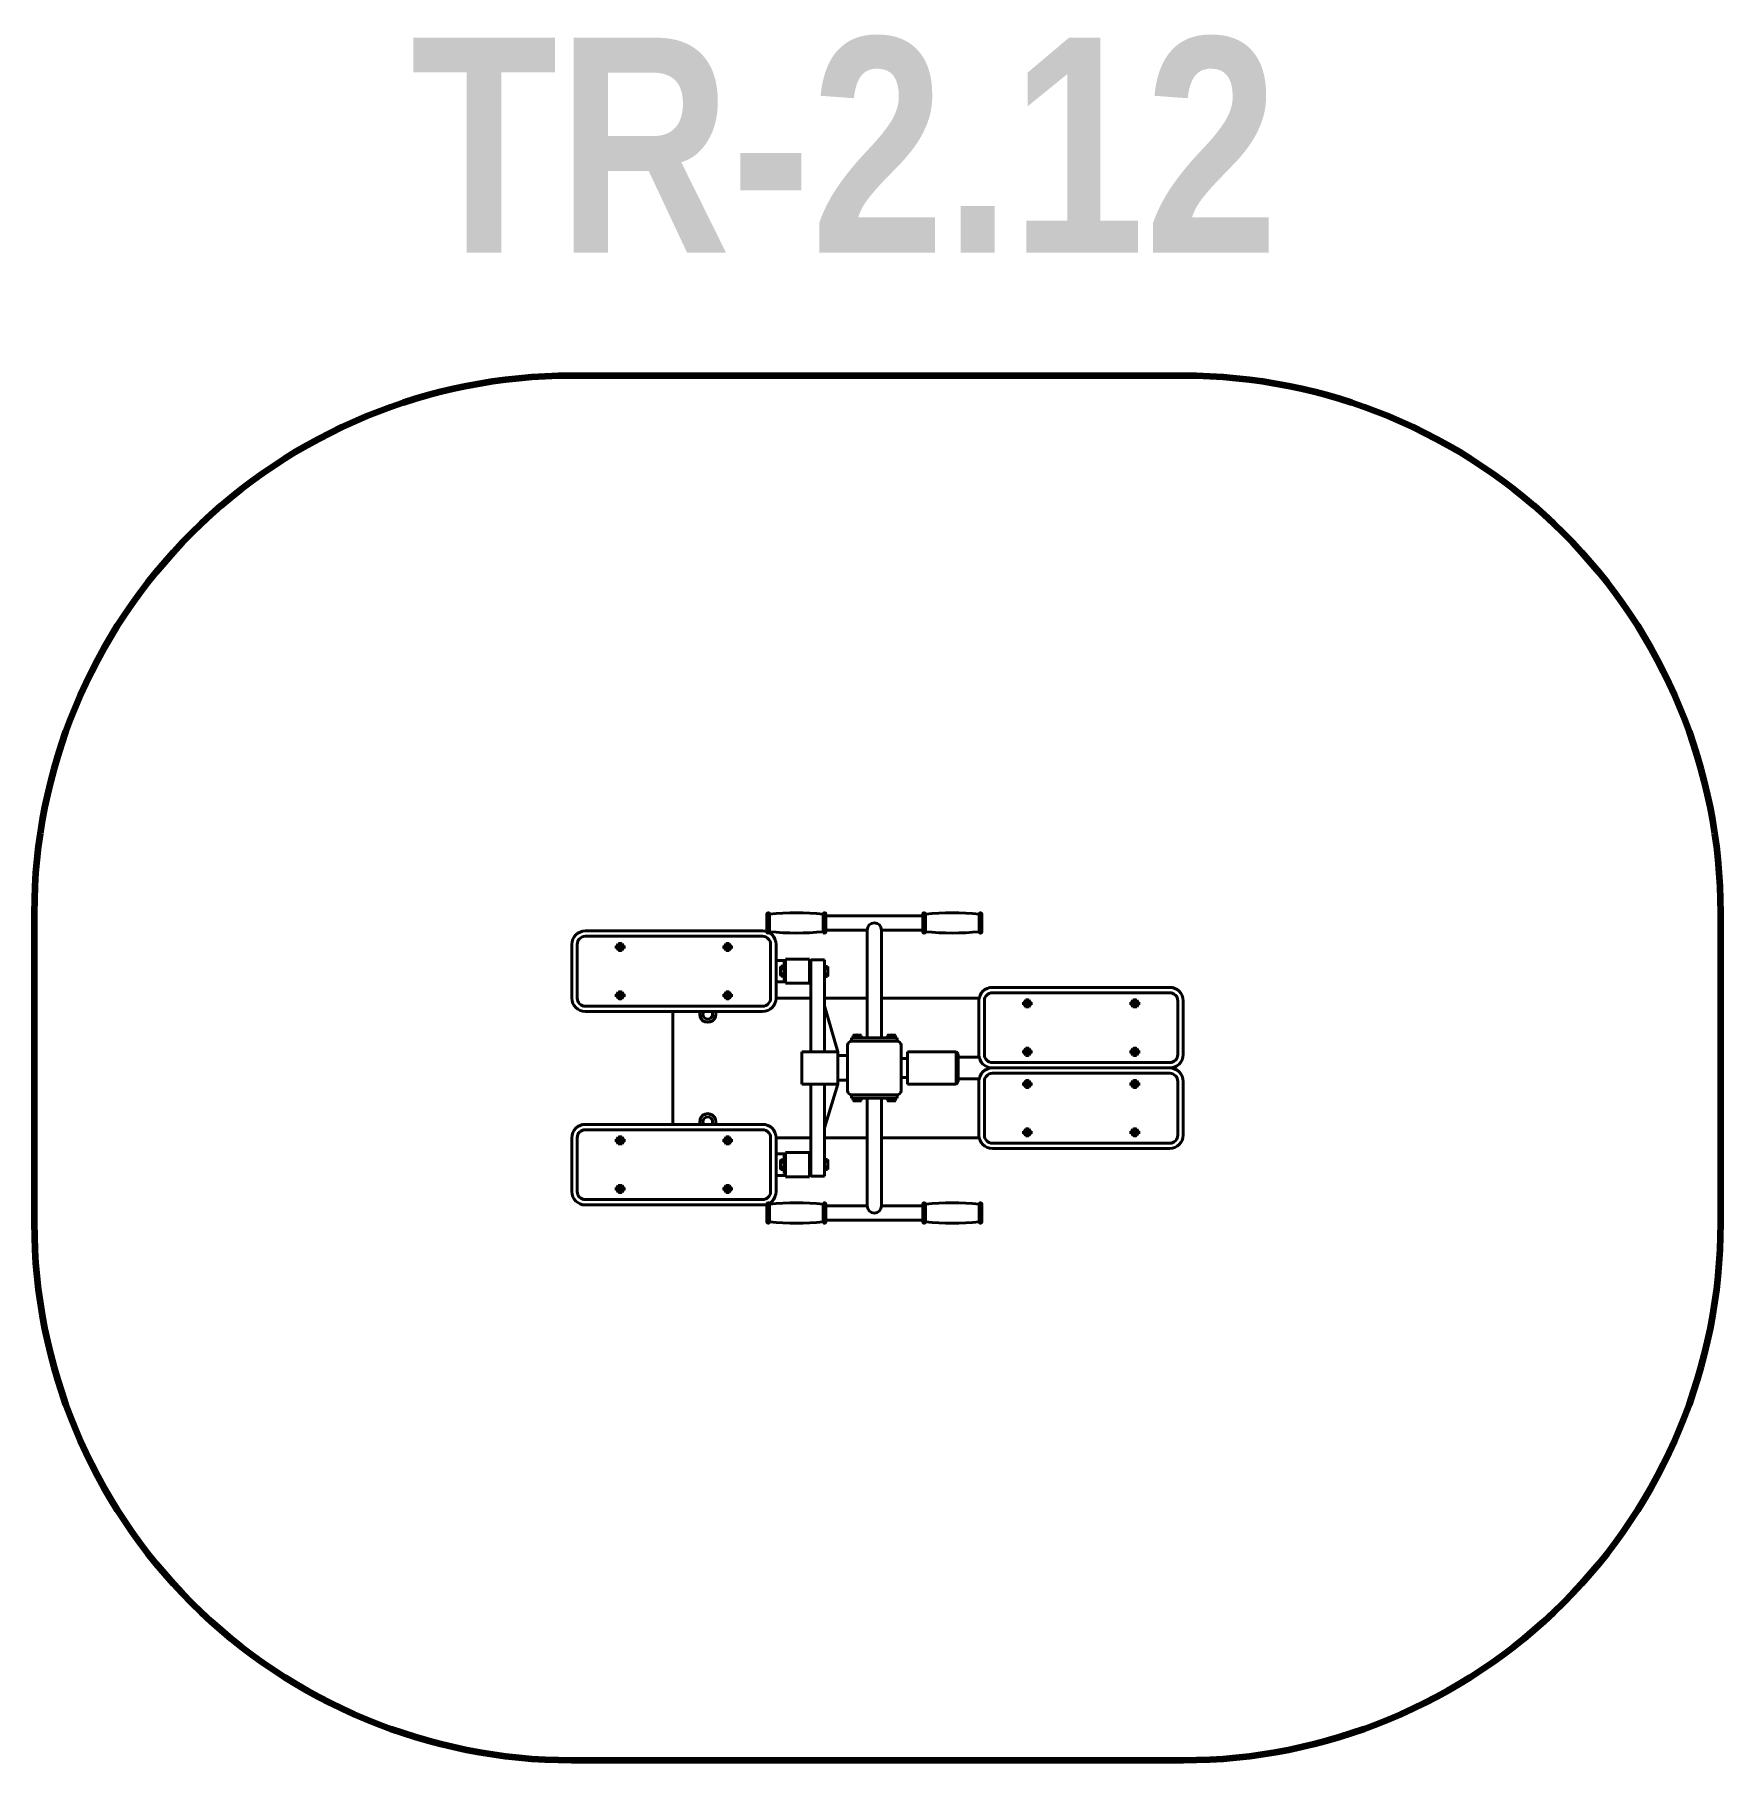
# Model space of a CAD drawing. Header units: millimetres. Extents: x 155059 to 158197, y 1020 to 4232.
import ezdxf

# ---------------------------------------------------------------- set-up
doc = ezdxf.new("R2010")
doc.units = ezdxf.units.MM
doc.set_wipeout_variables(frame=1)
doc.layers.add('DiKom', color=7, linetype='Continuous')
doc.styles.add('style1', font='arialbd.ttf', dxfattribs={"width": 0.8})

msp = doc.modelspace()

# ---------------------------------------------------------------- linework, layer by layer
at = {"layer": 'DiKom', "color": 7, "linetype": 'Continuous', "lineweight": 40}
for p, q in [((156422, 2562.3), (156422, 2595.3)), ((156427, 2562.3), (156427, 2595.3)), ((156527, 2562.3), (156527, 2595.3)), ((156532, 2562.3), (156532, 2595.3)), ((156532, 2592.2), (156712, 2592.2)), ((156712, 2562.3), (156712, 2595.3)), ((156717, 2562.3), (156717, 2595.3)), ((156817, 2562.3), (156817, 2595.3)), ((156822, 2562.3), (156822, 2595.3)), ((156059, 2538.8), (156059, 2438.8)), ((156069, 2438.8), (156069, 2538.8)), ((156414, 2563.8), (156084, 2563.8)), ((156084, 2553.8), (156414, 2553.8)), ((156429, 2453.8), (156429, 2538.8)), ((156439, 2453.8), (156439, 2538.8)), ((156608.6, 2565.4), (156532, 2565.4)), ((156608.6, 2565.4), (156608.6, 2364.8)), ((156712, 2565.4), (156635.4, 2565.4)), ((156635.4, 2565.4), (156635.4, 2364.8)), ((156429, 2523.8), (156429, 2438.8)), ((156439, 2523.8), (156439, 2438.8)), ((156456.5, 2508.8), (156439, 2508.8)), ((156501.5, 2511.3), (156456.5, 2511.3)), ((156456.5, 2511.3), (156456.5, 2466.3)), ((156501.5, 2511.3), (156501.5, 2466.3)), ((156504, 2510), (156529, 2510)), ((156504, 2510), (156504, 2338.8)), ((156529, 2510), (156529, 2338.8)), ((156447.6, 2496.4), (156448.6, 2498)), ((156447.6, 2488.8), (156447.6, 2496.4)), ((156447.6, 2488.8), (156447.6, 2481.2)), ((156447.6, 2481.2), (156448.6, 2479.6)), ((156448.6, 2498), (156454, 2498)), ((156448.6, 2493.4), (156454, 2493.4)), ((156448.6, 2484.2), (156454, 2484.2)), ((156448.6, 2479.6), (156454, 2479.6)), ((156454, 2502.6), (156454, 2505.6)), ((156454, 2505.6), (156456.5, 2505.6)), ((156454, 2502.6), (156454, 2475.1)), ((156454, 2498), (156454, 2488.8)), ((156454, 2479.6), (156454, 2488.8)), ((156454, 2475.1), (156454, 2472.1)), ((156456.5, 2505.6), (156456.5, 2472.1)), ((156501.5, 2505.6), (156501.5, 2472.1)), ((156504, 2505.6), (156501.5, 2505.6)), ((156504, 2502.6), (156504, 2505.6)), ((156504, 2502.6), (156504, 2475.1)), ((156504, 2475.1), (156504, 2472.1)), ((156534.5, 2497.7), (156529, 2497.7)), ((156529, 2497.7), (156529, 2488.4)), ((156534.5, 2493.1), (156529, 2493.1)), ((156529, 2479.2), (156529, 2488.4)), ((156534.5, 2483.8), (156529, 2483.8)), ((156534.5, 2479.2), (156529, 2479.2)), ((156535.4, 2496), (156534.5, 2497.7)), ((156535.4, 2480.8), (156534.5, 2479.2)), ((156535.4, 2488.4), (156535.4, 2496)), ((156535.4, 2488.4), (156535.4, 2480.8)), ((156456.5, 2468.8), (156439, 2468.8)), ((156454, 2472.1), (156456.5, 2472.1)), ((156501.5, 2466.3), (156456.5, 2466.3)), ((156504, 2472.1), (156501.5, 2472.1)), ((156841.7, 2458.8), (157171.7, 2458.8)), ((157171.7, 2448.8), (156841.7, 2448.8)), ((156414, 2423.8), (156084, 2423.8)), ((156084, 2413.8), (156414, 2413.8)), ((156247, 2413.8), (156247, 2308.8)), ((156439, 2438.8), (156504, 2438.8)), ((156529, 2438.8), (156608.6, 2438.8)), ((156529, 2438.8), (156608.6, 2438.8)), ((156554, 2338.8), (156529, 2424.4)), ((156635.4, 2438.8), (156813.6, 2438.8)), ((156804.5, 2438.8), (156817.2, 2438.8)), ((156816.7, 2333.8), (156816.7, 2433.8)), ((156826.7, 2433.8), (156826.7, 2333.8)), ((157186.7, 2348.8), (157186.7, 2433.8)), ((157186.7, 2418.8), (157186.7, 2333.8)), ((157196.7, 2348.8), (157196.7, 2433.8)), ((157196.7, 2418.8), (157196.7, 2333.8)), ((156572, 2350.8), (156572, 2266.8)), ((156579.5, 2364.8), (156664.5, 2364.8)), ((156579.5, 2364.8), (156579.5, 2358.8)), ((156664, 2358.8), (156580, 2358.8)), ((156583.8, 2370.1), (156582.5, 2369.3)), ((156582.5, 2369.3), (156582.5, 2364.8)), ((156582.5, 2364.8), (156590, 2364.8)), ((156590, 2370.1), (156583.8, 2370.1)), ((156586.3, 2369.3), (156586.3, 2364.8)), ((156590, 2370.1), (156596.2, 2370.1)), ((156597.5, 2364.8), (156590, 2364.8)), ((156593.8, 2369.3), (156593.8, 2364.8)), ((156596.2, 2370.1), (156597.5, 2369.3)), ((156597.5, 2369.3), (156597.5, 2364.8)), ((156647.8, 2370.1), (156646.5, 2369.3)), ((156646.5, 2369.3), (156646.5, 2364.8)), ((156646.5, 2364.8), (156654, 2364.8)), ((156654, 2370.1), (156647.8, 2370.1)), ((156650.3, 2369.3), (156650.3, 2364.8)), ((156654, 2370.1), (156660.2, 2370.1)), ((156661.5, 2364.8), (156654, 2364.8)), ((156657.8, 2369.3), (156657.8, 2364.8)), ((156660.2, 2370.1), (156661.5, 2369.3)), ((156661.5, 2369.3), (156661.5, 2364.8)), ((156664.5, 2364.8), (156664.5, 2358.8)), ((156672, 2352.8), (156672, 2264.8)), ((156672, 2266.8), (156672, 2350.8)), ((156487, 2278.8), (156487, 2338.8)), ((156554, 2338.8), (156487, 2338.8)), ((156554, 2278.8), (156554, 2338.8)), ((156572, 2331.7), (156554, 2331.7)), ((156672, 2326.3), (156684, 2326.3)), ((156684, 2338.8), (156684, 2326.3)), ((156684, 2338.8), (156774, 2338.8)), ((156684, 2291.3), (156684, 2326.3)), ((156774, 2338.8), (156778, 2334.8)), ((156774, 2278.8), (156774, 2338.8)), ((156778, 2334.8), (156778, 2308.8)), ((156778, 2328.8), (156817.2, 2328.8)), ((156841.7, 2318.8), (157171.7, 2318.8)), ((156247, 2308.8), (156247, 2203.8)), ((156572, 2285.9), (156554, 2285.9)), ((156672, 2291.3), (156684, 2291.3)), ((156684, 2291.3), (156684, 2278.8)), ((156774, 2278.8), (156778, 2282.8)), ((156778, 2282.8), (156778, 2308.8)), ((156778, 2288.8), (156817.2, 2288.8)), ((156816.7, 2283.8), (156816.7, 2183.8)), ((156826.7, 2183.8), (156826.7, 2283.8)), ((157171.7, 2308.8), (156841.7, 2308.8)), ((157171.7, 2308.8), (156841.7, 2308.8)), ((156841.7, 2298.8), (157171.7, 2298.8)), ((157186.7, 2198.8), (157186.7, 2283.8)), ((157196.7, 2198.8), (157196.7, 2283.8)), ((156554, 2278.8), (156487, 2278.8)), ((156504, 2107.6), (156504, 2278.8)), ((156529, 2107.6), (156529, 2278.8)), ((156529, 2197.5), (156554, 2278.8)), ((156579.5, 2252.8), (156579.5, 2258.8)), ((156579.5, 2252.8), (156664.5, 2252.8)), ((156580, 2258.8), (156664, 2258.8)), ((156582.5, 2248.3), (156582.5, 2252.8)), ((156582.5, 2252.8), (156590, 2252.8)), ((156586.3, 2248.3), (156586.3, 2252.8)), ((156597.5, 2252.8), (156590, 2252.8)), ((156593.8, 2248.3), (156593.8, 2252.8)), ((156597.5, 2248.3), (156597.5, 2252.8)), ((156608.6, 2052.2), (156608.6, 2252.8)), ((156635.4, 2052.2), (156635.4, 2252.8)), ((156646.5, 2248.3), (156646.5, 2252.8)), ((156646.5, 2252.8), (156654, 2252.8)), ((156650.3, 2248.3), (156650.3, 2252.8)), ((156661.5, 2252.8), (156654, 2252.8)), ((156657.8, 2248.3), (156657.8, 2252.8)), ((156661.5, 2248.3), (156661.5, 2252.8)), ((156664.5, 2252.8), (156664.5, 2258.8)), ((156684, 2278.8), (156774, 2278.8)), ((157186.7, 2268.8), (157186.7, 2183.8)), ((157196.7, 2268.8), (157196.7, 2183.8)), ((156583.8, 2247.5), (156582.5, 2248.3)), ((156590, 2247.5), (156583.8, 2247.5)), ((156590, 2247.5), (156596.2, 2247.5)), ((156596.2, 2247.5), (156597.5, 2248.3)), ((156647.8, 2247.5), (156646.5, 2248.3)), ((156654, 2247.5), (156647.8, 2247.5)), ((156654, 2247.5), (156660.2, 2247.5)), ((156660.2, 2247.5), (156661.5, 2248.3)), ((156084, 2203.8), (156414, 2203.8)), ((156084, 2193.8), (156414, 2193.8)), ((156059, 2078.8), (156059, 2178.8)), ((156069, 2078.8), (156069, 2178.8)), ((156429, 2093.8), (156429, 2178.8)), ((156429, 2163.8), (156429, 2078.8)), ((156439, 2178.8), (156504, 2178.8)), ((156439, 2093.8), (156439, 2178.8)), ((156439, 2163.8), (156439, 2078.8)), ((156529, 2178.8), (156608.6, 2178.8)), ((156529, 2178.8), (156608.6, 2178.8)), ((156635.4, 2178.8), (156817.2, 2178.8)), ((157171.7, 2168.8), (156841.7, 2168.8)), ((156841.7, 2158.8), (157171.7, 2158.8)), ((156456.5, 2148.8), (156439, 2148.8)), ((156447.6, 2136.4), (156448.6, 2138)), ((156447.6, 2128.8), (156447.6, 2136.4)), ((156447.6, 2128.8), (156447.6, 2121.2)), ((156447.6, 2121.2), (156448.6, 2119.6)), ((156448.6, 2138), (156454, 2138)), ((156448.6, 2133.4), (156454, 2133.4)), ((156448.6, 2124.2), (156454, 2124.2)), ((156454, 2142.6), (156454, 2145.6)), ((156454, 2145.6), (156456.5, 2145.6)), ((156454, 2115.1), (156454, 2142.6)), ((156454, 2138), (156454, 2128.8)), ((156454, 2119.6), (156454, 2128.8)), ((156501.5, 2151.3), (156456.5, 2151.3)), ((156456.5, 2106.3), (156456.5, 2151.3)), ((156456.5, 2112.1), (156456.5, 2145.6)), ((156501.5, 2106.3), (156501.5, 2151.3)), ((156501.5, 2112.1), (156501.5, 2145.6)), ((156504, 2145.6), (156501.5, 2145.6)), ((156504, 2142.6), (156504, 2145.6)), ((156504, 2115.1), (156504, 2142.6)), ((156534.5, 2138.4), (156529, 2138.4)), ((156529, 2138.4), (156529, 2129.2)), ((156534.5, 2133.8), (156529, 2133.8)), ((156529, 2119.9), (156529, 2129.2)), ((156534.5, 2124.5), (156529, 2124.5)), ((156535.4, 2136.8), (156534.5, 2138.4)), ((156535.4, 2121.6), (156534.5, 2119.9)), ((156535.4, 2129.2), (156535.4, 2136.8)), ((156535.4, 2129.2), (156535.4, 2121.6)), ((156456.5, 2108.8), (156439, 2108.8)), ((156448.6, 2119.6), (156454, 2119.6)), ((156454, 2115.1), (156454, 2112.1)), ((156454, 2112.1), (156456.5, 2112.1)), ((156501.5, 2106.3), (156456.5, 2106.3)), ((156504, 2112.1), (156501.5, 2112.1)), ((156504, 2115.1), (156504, 2112.1)), ((156504, 2107.6), (156529, 2107.6)), ((156534.5, 2119.9), (156529, 2119.9)), ((156414, 2063.8), (156084, 2063.8)), ((156414, 2053.8), (156084, 2053.8)), ((156422, 2055.3), (156422, 2022.3)), ((156427, 2055.3), (156427, 2022.3)), ((156527, 2055.3), (156527, 2022.3)), ((156532, 2055.3), (156532, 2022.3)), ((156608.6, 2052.2), (156532, 2052.2)), ((156532, 2025.4), (156712, 2025.4)), ((156712, 2052.2), (156635.4, 2052.2)), ((156712, 2055.3), (156712, 2022.3)), ((156717, 2055.3), (156717, 2022.3)), ((156817, 2055.3), (156817, 2022.3)), ((156822, 2055.3), (156822, 2022.3))]:
    msp.add_line(p, q, dxfattribs=at)
for centre, radius, start, end in [((156424.5, 2595.3), 2.5, 0, 180), ((156477, 2096.6), 501.2, 84.2752, 95.7248), ((156529.5, 2595.3), 2.5, 0, 180), ((156622, 2565.4), 13.4, 0, 180), ((156714.5, 2595.3), 2.5, 0, 180), ((156767, 2096.6), 501.2, 84.2752, 95.7248), ((156819.5, 2595.3), 2.5, 0, 180), ((156084, 2538.8), 25, 90, 180), ((156084, 2538.8), 15, 90, 180), ((156414, 2538.8), 25, 49.4895, 90), ((156414, 2538.8), 25, 0, 90), ((156414, 2538.8), 15, 0, 90), ((156424.5, 2562.3), 2.5, 180, 0), ((156477, 3061.1), 501.2, 264.2752, 275.7248), ((156529.5, 2562.3), 2.5, 180, 0), ((156714.5, 2562.3), 2.5, 180, 0), ((156767, 3061.1), 501.2, 264.2752, 275.7248), ((156819.5, 2562.3), 2.5, 180, 0), ((156459.4, 2488.8), 11.8, 156.8627, 180), ((156459.4, 2488.8), 11.8, 180, 203.1373), ((156450.9, 2495.6), 3.24, 150.866, 223.3168), ((156450.9, 2482), 3.24, 136.6832, 209.134), ((156532.1, 2495.3), 3.24, 316.6832, 29.134), ((156523.7, 2488.4), 11.8, 0, 23.1373), ((156523.7, 2488.4), 11.8, 336.8627, 0), ((156532.1, 2481.6), 3.24, 330.866, 43.3168), ((156841.7, 2433.8), 25, 90, 180), ((156841.7, 2433.8), 15, 90, 180), ((157171.7, 2433.8), 25, 0, 90), ((157171.7, 2433.8), 15, 0, 90), ((156084, 2438.8), 25, 180, 270), ((156084, 2438.8), 15, 180, 270), ((156312, 2408.8), 15, 160.5288, 19.4712), ((156312, 2408.8), 9, 146.251, 33.749), ((156414, 2438.8), 25, 270, 0), ((156414, 2438.8), 15, 270, 0), ((156580, 2350.8), 8, 90, 180), ((156584.5, 2367.4), 2.64, 46.7539, 119.0633), ((156590, 2360.6), 9.55, 90, 113.1373), ((156590, 2360.6), 9.55, 66.8627, 90), ((156595.6, 2367.4), 2.64, 60.9367, 133.2461), ((156648.5, 2367.4), 2.64, 46.7539, 119.0633), ((156654, 2360.6), 9.55, 90, 113.1373), ((156654, 2360.6), 9.55, 66.8627, 90), ((156659.6, 2367.4), 2.64, 60.9367, 133.2461), ((156664, 2350.8), 8, 0, 90), ((156841.7, 2333.8), 25, 180, 270), ((156841.7, 2333.8), 15, 180, 270), ((157171.7, 2333.8), 25, 270, 0), ((157171.7, 2333.8), 15, 270, 0), ((157171.7, 2333.8), 25, 270, 310.5105), ((156841.7, 2283.8), 25, 90, 180), ((156841.7, 2283.8), 15, 90, 180), ((157171.7, 2283.8), 25, 49.4895, 90), ((157171.7, 2283.8), 25, 0, 90), ((157171.7, 2283.8), 15, 0, 90), ((156580, 2266.8), 8, 180, 270), ((156664, 2266.8), 8, 270, 0), ((156312, 2208.8), 15, 340.5288, 199.4712), ((156312, 2208.8), 9, 326.251, 213.749), ((156584.5, 2250.2), 2.64, 240.9367, 313.2461), ((156590, 2257.1), 9.55, 246.8627, 270), ((156590, 2257.1), 9.55, 270, 293.1373), ((156595.6, 2250.2), 2.64, 226.7539, 299.0633), ((156648.5, 2250.2), 2.64, 240.9367, 313.2461), ((156654, 2257.1), 9.55, 246.8627, 270), ((156654, 2257.1), 9.55, 270, 293.1373), ((156659.6, 2250.2), 2.64, 226.7539, 299.0633), ((156084, 2178.8), 25, 90, 180), ((156084, 2178.8), 15, 90, 180), ((156414, 2178.8), 25, 0, 90), ((156414, 2178.8), 15, 0, 90), ((156841.7, 2183.8), 25, 180, 270), ((156841.7, 2183.8), 15, 180, 270), ((157171.7, 2183.8), 25, 270, 0), ((157171.7, 2183.8), 15, 270, 0), ((156459.4, 2128.8), 11.8, 156.8627, 180), ((156459.4, 2128.8), 11.8, 180, 203.1373), ((156450.9, 2135.6), 3.24, 150.866, 223.3168), ((156450.9, 2122), 3.24, 136.6832, 209.134), ((156532.1, 2136), 3.24, 316.6832, 29.134), ((156523.7, 2129.2), 11.8, 0, 23.1373), ((156523.7, 2129.2), 11.8, 336.8627, 0), ((156532.1, 2122.3), 3.24, 330.866, 43.3168), ((156084, 2078.8), 25, 180, 270), ((156084, 2078.8), 15, 180, 270), ((156414, 2078.8), 25, 270, 0), ((156414, 2078.8), 15, 270, 0), ((156424.5, 2055.3), 2.5, 0, 180), ((156477, 1556.6), 501.2, 84.2752, 95.7248), ((156529.5, 2055.3), 2.5, 0, 180), ((156714.5, 2055.3), 2.5, 0, 180), ((156767, 1556.6), 501.2, 84.2752, 95.7248), ((156819.5, 2055.3), 2.5, 0, 180), ((156622, 2052.2), 13.4, 180, 0), ((156424.5, 2022.3), 2.5, 180, 0), ((156477, 2521.1), 501.2, 264.2752, 275.7248), ((156529.5, 2022.3), 2.5, 180, 0), ((156714.5, 2022.3), 2.5, 180, 0), ((156767, 2521.1), 501.2, 264.2752, 275.7248), ((156819.5, 2022.3), 2.5, 180, 0)]:
    msp.add_arc(centre, radius, start, end, dxfattribs=at)

# ---------------------------------------------------------------- texts
at = {"layer": 'DiKom', "insert": (155759.2, 4226.4), "char_height": 400, "attachment_point": 1, "style": 'style1'}
msp.add_mtext_dynamic_manual_height_columns('TR-2.12', width=2593.765, gutter_width=2.15, heights=[0], dxfattribs=at)

# ---------------------------------------------------------------- next in the draw order: wipeouts: each hides what was drawn before it
at = {"color": 7, "linetype": 'Continuous', "lineweight": 40}
for points in [[(156155.9, 2533.8), (156152.5, 2539.8), (156152.5, 2539.8), (156145.5, 2539.8), (156145.5, 2539.8), (156142.1, 2533.8), (156142.1, 2533.8), (156145.5, 2527.8), (156145.5, 2527.8), (156152.5, 2527.8), (156152.5, 2527.8)], [(156355.9, 2533.8), (156352.5, 2539.8), (156352.5, 2539.8), (156345.5, 2539.8), (156345.5, 2539.8), (156342.1, 2533.8), (156342.1, 2533.8), (156345.5, 2527.8), (156345.5, 2527.8), (156352.5, 2527.8), (156352.5, 2527.8)], [(156155.9, 2443.8), (156152.5, 2449.8), (156152.5, 2449.8), (156145.5, 2449.8), (156145.5, 2449.8), (156142.1, 2443.8), (156142.1, 2443.8), (156145.5, 2437.8), (156145.5, 2437.8), (156152.5, 2437.8), (156152.5, 2437.8)], [(156352.5, 2437.8), (156355.9, 2443.8), (156355.9, 2443.8), (156352.5, 2449.8), (156352.5, 2449.8), (156345.5, 2449.8), (156345.5, 2449.8), (156342.1, 2443.8), (156342.1, 2443.8), (156345.5, 2437.8), (156345.5, 2437.8)], [(156910.2, 2422.8), (156913.6, 2428.8), (156913.6, 2428.8), (156910.2, 2434.8), (156910.2, 2434.8), (156903.2, 2434.8), (156903.2, 2434.8), (156899.8, 2428.8), (156899.8, 2428.8), (156903.2, 2422.8), (156903.2, 2422.8)], [(157110.2, 2422.8), (157113.6, 2428.8), (157113.6, 2428.8), (157110.2, 2434.8), (157110.2, 2434.8), (157103.2, 2434.8), (157103.2, 2434.8), (157099.8, 2428.8), (157099.8, 2428.8), (157103.2, 2422.8), (157103.2, 2422.8)], [(156910.2, 2332.8), (156913.6, 2338.8), (156913.6, 2338.8), (156910.2, 2344.8), (156910.2, 2344.8), (156903.2, 2344.8), (156903.2, 2344.8), (156899.8, 2338.8), (156899.8, 2338.8), (156903.2, 2332.8), (156903.2, 2332.8)], [(157110.2, 2332.8), (157113.6, 2338.8), (157113.6, 2338.8), (157110.2, 2344.8), (157110.2, 2344.8), (157103.2, 2344.8), (157103.2, 2344.8), (157099.8, 2338.8), (157099.8, 2338.8), (157103.2, 2332.8), (157103.2, 2332.8)], [(156910.2, 2272.8), (156913.6, 2278.8), (156913.6, 2278.8), (156910.2, 2284.8), (156910.2, 2284.8), (156903.2, 2284.8), (156903.2, 2284.8), (156899.8, 2278.8), (156899.8, 2278.8), (156903.2, 2272.8), (156903.2, 2272.8)], [(157110.2, 2272.8), (157113.6, 2278.8), (157113.6, 2278.8), (157110.2, 2284.8), (157110.2, 2284.8), (157103.2, 2284.8), (157103.2, 2284.8), (157099.8, 2278.8), (157099.8, 2278.8), (157103.2, 2272.8), (157103.2, 2272.8)], [(156913.6, 2188.8), (156910.2, 2194.8), (156910.2, 2194.8), (156903.2, 2194.8), (156903.2, 2194.8), (156899.8, 2188.8), (156899.8, 2188.8), (156903.2, 2182.8), (156903.2, 2182.8), (156910.2, 2182.8), (156910.2, 2182.8)], [(157113.6, 2188.8), (157110.2, 2194.8), (157110.2, 2194.8), (157103.2, 2194.8), (157103.2, 2194.8), (157099.8, 2188.8), (157099.8, 2188.8), (157103.2, 2182.8), (157103.2, 2182.8), (157110.2, 2182.8), (157110.2, 2182.8)], [(156155.9, 2173.8), (156152.5, 2179.8), (156152.5, 2179.8), (156145.5, 2179.8), (156145.5, 2179.8), (156142.1, 2173.8), (156142.1, 2173.8), (156145.5, 2167.8), (156145.5, 2167.8), (156152.5, 2167.8), (156152.5, 2167.8)], [(156352.5, 2167.8), (156355.9, 2173.8), (156355.9, 2173.8), (156352.5, 2179.8), (156352.5, 2179.8), (156345.5, 2179.8), (156345.5, 2179.8), (156342.1, 2173.8), (156342.1, 2173.8), (156345.5, 2167.8), (156345.5, 2167.8)], [(156152.5, 2077.8), (156155.9, 2083.8), (156155.9, 2083.8), (156152.5, 2089.8), (156152.5, 2089.8), (156145.5, 2089.8), (156145.5, 2089.8), (156142.1, 2083.8), (156142.1, 2083.8), (156145.5, 2077.8), (156145.5, 2077.8)], [(156352.5, 2077.8), (156355.9, 2083.8), (156355.9, 2083.8), (156352.5, 2089.8), (156352.5, 2089.8), (156345.5, 2089.8), (156345.5, 2089.8), (156342.1, 2083.8), (156342.1, 2083.8), (156345.5, 2077.8), (156345.5, 2077.8)]]:
    msp.add_wipeout(points, dxfattribs=at).dxf.layer = 'DiKom'

# ---------------------------------------------------------------- next in the draw order: linework, layer by layer
at = {"layer": 'DiKom', "color": 7, "linetype": 'Continuous', "lineweight": 40}
for p, q in [((156142.1, 2533.8), (156145.5, 2539.8)), ((156145.5, 2539.8), (156152.5, 2539.8)), ((156149, 2524.8), (156149, 2542.8)), ((156152.5, 2539.8), (156155.9, 2533.8)), ((156342.1, 2533.8), (156345.5, 2539.8)), ((156345.5, 2539.8), (156352.5, 2539.8)), ((156349, 2524.8), (156349, 2542.8)), ((156352.5, 2539.8), (156355.9, 2533.8)), ((156158.9, 2533.8), (156139.1, 2533.8)), ((156145.5, 2527.8), (156142.1, 2533.8)), ((156152.5, 2527.8), (156145.5, 2527.8)), ((156155.9, 2533.8), (156152.5, 2527.8)), ((156358.9, 2533.8), (156339.1, 2533.8)), ((156345.5, 2527.8), (156342.1, 2533.8)), ((156352.5, 2527.8), (156345.5, 2527.8)), ((156355.9, 2533.8), (156352.5, 2527.8)), ((156158.9, 2443.8), (156139.1, 2443.8)), ((156142.1, 2443.8), (156145.5, 2449.8)), ((156145.5, 2437.8), (156142.1, 2443.8)), ((156145.5, 2449.8), (156152.5, 2449.8)), ((156149, 2434.8), (156149, 2452.8)), ((156152.5, 2449.8), (156155.9, 2443.8)), ((156155.9, 2443.8), (156152.5, 2437.8)), ((156358.9, 2443.8), (156339.1, 2443.8)), ((156342.1, 2443.8), (156345.5, 2449.8)), ((156345.5, 2437.8), (156342.1, 2443.8)), ((156345.5, 2449.8), (156352.5, 2449.8)), ((156349, 2434.8), (156349, 2452.8)), ((156352.5, 2449.8), (156355.9, 2443.8)), ((156355.9, 2443.8), (156352.5, 2437.8)), ((156152.5, 2437.8), (156145.5, 2437.8)), ((156352.5, 2437.8), (156345.5, 2437.8)), ((156916.6, 2428.8), (156896.8, 2428.8)), ((156903.2, 2434.8), (156899.8, 2428.8)), ((156899.8, 2428.8), (156903.2, 2422.8)), ((156910.2, 2434.8), (156903.2, 2434.8)), ((156903.2, 2422.8), (156910.2, 2422.8)), ((156906.7, 2437.8), (156906.7, 2419.8)), ((156913.6, 2428.8), (156910.2, 2434.8)), ((156910.2, 2422.8), (156913.6, 2428.8)), ((157116.6, 2428.8), (157096.8, 2428.8)), ((157103.2, 2434.8), (157099.8, 2428.8)), ((157099.8, 2428.8), (157103.2, 2422.8)), ((157110.2, 2434.8), (157103.2, 2434.8)), ((157103.2, 2422.8), (157110.2, 2422.8)), ((157106.7, 2437.8), (157106.7, 2419.8)), ((157113.6, 2428.8), (157110.2, 2434.8)), ((157110.2, 2422.8), (157113.6, 2428.8)), ((156906.7, 2347.8), (156906.7, 2329.8)), ((157106.7, 2347.8), (157106.7, 2329.8)), ((156916.6, 2338.8), (156896.8, 2338.8)), ((156903.2, 2344.8), (156899.8, 2338.8)), ((156899.8, 2338.8), (156903.2, 2332.8)), ((156910.2, 2344.8), (156903.2, 2344.8)), ((156903.2, 2332.8), (156910.2, 2332.8)), ((156913.6, 2338.8), (156910.2, 2344.8)), ((156910.2, 2332.8), (156913.6, 2338.8)), ((157116.6, 2338.8), (157096.8, 2338.8)), ((157103.2, 2344.8), (157099.8, 2338.8)), ((157099.8, 2338.8), (157103.2, 2332.8)), ((157110.2, 2344.8), (157103.2, 2344.8)), ((157103.2, 2332.8), (157110.2, 2332.8)), ((157113.6, 2338.8), (157110.2, 2344.8)), ((157110.2, 2332.8), (157113.6, 2338.8)), ((156899.8, 2278.8), (156903.2, 2284.8)), ((156903.2, 2284.8), (156910.2, 2284.8)), ((156906.7, 2269.8), (156906.7, 2287.8)), ((156910.2, 2284.8), (156913.6, 2278.8)), ((157099.8, 2278.8), (157103.2, 2284.8)), ((157103.2, 2284.8), (157110.2, 2284.8)), ((157106.7, 2269.8), (157106.7, 2287.8)), ((157110.2, 2284.8), (157113.6, 2278.8)), ((156916.6, 2278.8), (156896.8, 2278.8)), ((156903.2, 2272.8), (156899.8, 2278.8)), ((156910.2, 2272.8), (156903.2, 2272.8)), ((156913.6, 2278.8), (156910.2, 2272.8)), ((157116.6, 2278.8), (157096.8, 2278.8)), ((157103.2, 2272.8), (157099.8, 2278.8)), ((157110.2, 2272.8), (157103.2, 2272.8)), ((157113.6, 2278.8), (157110.2, 2272.8)), ((156916.6, 2188.8), (156896.8, 2188.8)), ((156899.8, 2188.8), (156903.2, 2194.8)), ((156903.2, 2182.8), (156899.8, 2188.8)), ((156903.2, 2194.8), (156910.2, 2194.8)), ((156906.7, 2179.8), (156906.7, 2197.8)), ((156910.2, 2194.8), (156913.6, 2188.8)), ((156913.6, 2188.8), (156910.2, 2182.8)), ((157116.6, 2188.8), (157096.8, 2188.8)), ((157099.8, 2188.8), (157103.2, 2194.8)), ((157103.2, 2182.8), (157099.8, 2188.8)), ((157103.2, 2194.8), (157110.2, 2194.8)), ((157106.7, 2179.8), (157106.7, 2197.8)), ((157110.2, 2194.8), (157113.6, 2188.8)), ((157113.6, 2188.8), (157110.2, 2182.8)), ((156158.9, 2173.8), (156139.1, 2173.8)), ((156142.1, 2173.8), (156145.5, 2179.8)), ((156145.5, 2167.8), (156142.1, 2173.8)), ((156145.5, 2179.8), (156152.5, 2179.8)), ((156152.5, 2167.8), (156145.5, 2167.8)), ((156149, 2164.8), (156149, 2182.8)), ((156152.5, 2179.8), (156155.9, 2173.8)), ((156155.9, 2173.8), (156152.5, 2167.8)), ((156358.9, 2173.8), (156339.1, 2173.8)), ((156342.1, 2173.8), (156345.5, 2179.8)), ((156345.5, 2167.8), (156342.1, 2173.8)), ((156345.5, 2179.8), (156352.5, 2179.8)), ((156352.5, 2167.8), (156345.5, 2167.8)), ((156349, 2164.8), (156349, 2182.8)), ((156352.5, 2179.8), (156355.9, 2173.8)), ((156355.9, 2173.8), (156352.5, 2167.8)), ((156910.2, 2182.8), (156903.2, 2182.8)), ((157110.2, 2182.8), (157103.2, 2182.8)), ((156142.1, 2083.8), (156145.5, 2089.8)), ((156145.5, 2089.8), (156152.5, 2089.8)), ((156149, 2074.8), (156149, 2092.8)), ((156152.5, 2089.8), (156155.9, 2083.8)), ((156342.1, 2083.8), (156345.5, 2089.8)), ((156345.5, 2089.8), (156352.5, 2089.8)), ((156349, 2074.8), (156349, 2092.8)), ((156352.5, 2089.8), (156355.9, 2083.8)), ((156158.9, 2083.8), (156139.1, 2083.8)), ((156145.5, 2077.8), (156142.1, 2083.8)), ((156152.5, 2077.8), (156145.5, 2077.8)), ((156155.9, 2083.8), (156152.5, 2077.8)), ((156358.9, 2083.8), (156339.1, 2083.8)), ((156345.5, 2077.8), (156342.1, 2083.8)), ((156352.5, 2077.8), (156345.5, 2077.8)), ((156355.9, 2083.8), (156352.5, 2077.8))]:
    msp.add_line(p, q, dxfattribs=at)
at = {"layer": 'DiKom', "color": 3, "lineweight": 200}
msp.add_lwpolyline([(155059, 2019.8), (155059, 2597.8, -0.414214), (156059, 3597.8), (157196.7, 3597.8, -0.414214), (158196.7, 2597.8), (158196.7, 2019.8, -0.414214), (157196.7, 1019.8), (156059, 1019.8, -0.414214)], format="xyb", close=True, dxfattribs=at)
at = {"layer": 'DiKom', "color": 7, "linetype": 'Continuous', "lineweight": 40}
for centre in [(156149, 2533.8), (156349, 2533.8), (156149, 2443.8), (156349, 2443.8), (156906.7, 2428.8), (157106.7, 2428.8), (156906.7, 2338.8), (157106.7, 2338.8), (156906.7, 2278.8), (157106.7, 2278.8), (156906.7, 2188.8), (157106.7, 2188.8), (156149, 2173.8), (156349, 2173.8), (156149, 2083.8), (156349, 2083.8)]:
    msp.add_circle(centre, 5.7, dxfattribs=at)

doc.saveas('drawing.dxf')
